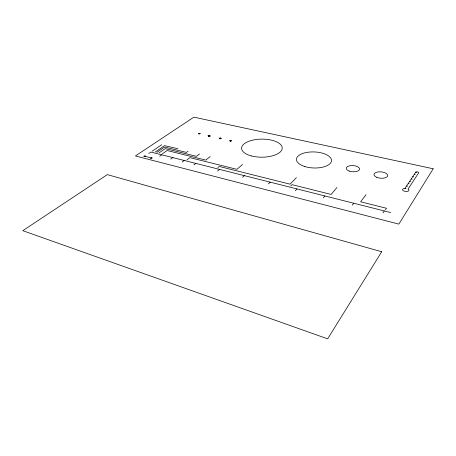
<?xml version="1.0" encoding="UTF-8"?>
<svg xmlns="http://www.w3.org/2000/svg" width="456" height="456" viewBox="0 0 456 456"><rect width="100%" height="100%" fill="white"/><g stroke="black" fill="none" stroke-linecap="round" stroke-linejoin="round"><path stroke-width="0.68" d="M405.008 188.356L415.718 172.208A1.539 0.695 6.6 0 1 417.61 171.906A1.539 0.695 6.6 0 1 418.665 172.864L408.069 189.069A3.22 1.533 6.7 0 1 407.516 191.366A3.22 1.533 6.7 0 1 402.813 190.266A3.22 1.533 6.7 0 1 405.008 188.356L405.994 188.584M382.937 212.941L384.294 210.94M385.508 209.754L386.511 208.272L360.645 201.808L366.043 194.649M352.277 205.16L353.759 203.239M336.933 187.547L331.119 194.427L292.028 184.651L290.763 185.957M323.31 197.807L324.894 195.955M295.317 190.699L296.998 188.921M296.406 177.658L290.044 184.156L219.25 166.457L217.814 167.626M268.385 183.865L270.163 182.149M242.535 177.298L244.393 175.651M242.518 164.502L236.886 169.324L189.952 157.645L186.96 159.879M217.654 170.983L219.587 169.393M210.182 156.613L205.713 160.079L167.084 150.514L162.467 153.723M230.086 141.155L230.998 140.454M193.851 164.941L195.852 163.408M199.489 154.003L196.422 156.311L165.26 148.633L159.098 152.88M219.678 138.812L220.778 137.986M182.206 161.983L184.241 160.478M188.071 151.215L186.436 152.412L164.616 147.054L156.915 152.327M208.392 136.418L209.897 135.324M170.823 159.093L172.887 157.611M177.977 148.753L164.57 145.641L155.342 151.933M198.856 133.978L199.808 133.3M159.714 156.271L161.806 154.818M148.764 153.495L150.879 152.065L390.678 212.553M152.236 151.153L161.669 144.774M150.218 158.363L152.019 158.112L151.734 157.32M415.718 172.208L416.664 172.419M414.242 174.431L415.194 174.642M412.754 176.683L413.712 176.894M411.244 178.957L412.207 179.174M409.716 181.266L410.679 181.482M198.537 133.471L200.121 133.83M207.942 135.614L210.313 136.15M219.125 138.162L221.291 138.652M229.767 140.585L231.386 140.955M408.166 183.597L409.14 183.819M406.598 185.962L407.573 186.19M145.441 156.419L152.019 158.112M199.996 133.619C198.805 134.725 198.263 132.702 199.996 133.619M381.712 251.735L327.647 338.848L22.8 230.679L107.297 174.619L381.712 251.735M433.2 168.777L398.852 224.113L135.426 155.952L193.897 117.152L433.2 168.777M144.261 156.619A0.906 0.405 -5.4 0 0 145.618 156.163A0.906 0.405 -5.4 0 0 144.256 155.918A0.906 0.405 -5.4 0 0 144.261 156.619M230.223 141.035A0.69 0.302 -1.6 0 0 231.272 140.761A0.69 0.302 -1.6 0 0 230.251 140.516A0.69 0.302 -1.6 0 0 230.223 141.035M219.758 138.738A0.855 0.37 -2.1 0 0 221.069 138.396A0.855 0.37 -2.1 0 0 219.815 138.094A0.855 0.37 -2.1 0 0 219.758 138.738M376.85 177.361A6.886 3.198 5.2 0 0 387.685 175.856A6.886 3.198 5.2 0 0 378.03 171.918A6.886 3.198 5.2 0 0 376.85 177.361M349.205 171.063A6.697 3.101 3.9 0 0 359.59 169.239A6.697 3.101 3.9 0 0 349.957 165.733A6.697 3.101 3.9 0 0 349.205 171.063M304.739 166.52A17.539 8.026 2.1 0 0 331.489 160.7A17.539 8.026 2.1 0 0 305.668 152.646A17.539 8.026 2.1 0 0 304.739 166.52M251.313 155.918A20.315 9.04 -0.3 0 0 282.224 148.297A20.315 9.04 -0.3 0 0 252.208 140.254A20.315 9.04 -0.3 0 0 251.313 155.918M208.666 136.201A0.849 0.359 -2.5 0 0 209.977 135.871A0.849 0.359 -2.5 0 0 208.745 135.574A0.849 0.359 -2.5 0 0 208.666 136.201"/></g></svg>
